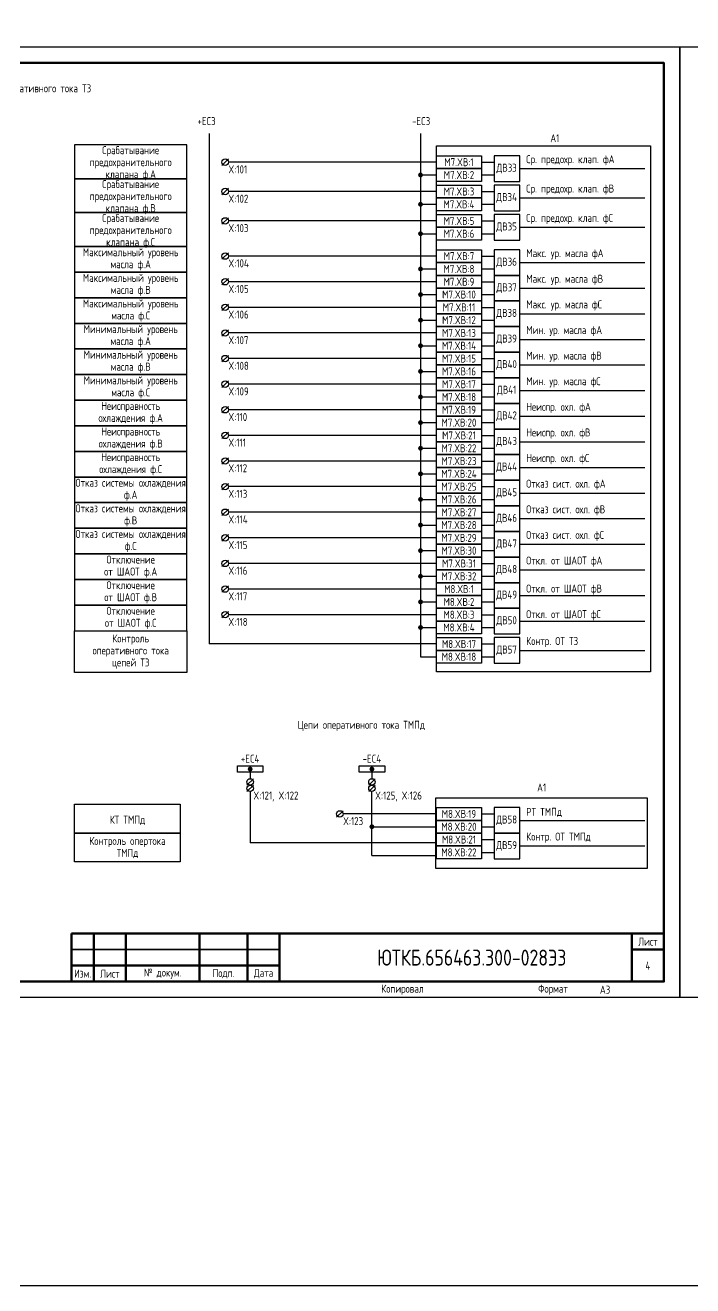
# Model space of a CAD drawing. Header units: millimetres. Extents: x -1117 to 4572, y -90 to 586.
# Drawn here: x 1475.6 to 1684, y -90 to 303.8 of the extents above; entities that cross this region are included whole.
import ezdxf

# ---------------------------------------------------------------- set-up
doc = ezdxf.new("R2010")
doc.units = ezdxf.units.MM
doc.styles.add('Gost_type_A', font='GOST_A.TTF')

# ---------------------------------------------------------------- blocks, each defined once
blk = doc.blocks.new('Формат_А3')
blk.add_lwpolyline([(-420, 297), (0, 297), (0, 0), (-420, 0)], close=True)
at = {"lineweight": 50}
blk.add_lwpolyline([(-400, 292), (-5, 292), (-5, 5), (-400, 5)], close=True, dxfattribs=at)
blk = doc.blocks.new('Штамп малый нижний')
at = {"lineweight": 50}
for points in [[(-185, 15), (-178, 15), (-178, 5), (-185, 5)], [(-178, 15), (-168, 15), (-168, 5), (-178, 5)], [(-168, 15), (-145, 15), (-145, 5), (-168, 5)], [(-145, 15), (-130, 15), (-130, 5), (-145, 5)], [(-130, 15), (-120, 15), (-120, 5), (-130, 5)], [(-120, 15), (-10, 15), (-10, 0), (-120, 0)], [(-10, 15), (0, 15), (0, 10), (-10, 10)], [(-10, 10), (0, 10), (0, 0), (-10, 0)], [(-185, 5), (-178, 5), (-178, 0), (-185, 0)], [(-178, 5), (-168, 5), (-168, 0), (-178, 0)], [(-168, 5), (-145, 5), (-145, 0), (-168, 0)], [(-145, 5), (-130, 5), (-130, 0), (-145, 0)], [(-130, 5), (-120, 5), (-120, 0), (-130, 0)]]:
    blk.add_lwpolyline(points, close=True, dxfattribs=at)
for points in [[(-185, 15), (-178, 15), (-178, 10), (-185, 10)], [(-178, 15), (-168, 15), (-168, 10), (-178, 10)], [(-168, 15), (-145, 15), (-145, 10), (-168, 10)], [(-145, 15), (-130, 15), (-130, 10), (-145, 10)], [(-130, 15), (-120, 15), (-120, 10), (-130, 10)], [(-185, 10), (-178, 10), (-178, 5), (-185, 5)], [(-178, 10), (-168, 10), (-168, 5), (-178, 5)], [(-168, 10), (-145, 10), (-145, 5), (-168, 5)], [(-145, 10), (-130, 10), (-130, 5), (-145, 5)], [(-130, 10), (-120, 10), (-120, 5), (-130, 5)]]:
    blk.add_lwpolyline(points, close=True)
at = {"char_height": 2.5, "style": 'Gost_type_A'}
for s, insert, width, attachment_point in [('Лист', (-5, 12.5), 10, 5), ('№ докум.', (-156.5, 2.5), 23, 5), ('Подп.', (-137.5, 2.5), 15, 5), ('Дата', (-125, 2.5), 10, 5), ('Изм.', (-181.5, 2.5), 7, 5), ('Лист', (-173, 2.5), 10, 5), ('Копировал', (-75, -2.53), 13.1202, 6), ('Формат', (-30, -2.53), 13.1202, 6)]:
    blk.add_mtext(s, dxfattribs=dict(at, insert=insert, width=width, attachment_point=attachment_point))
blk = doc.blocks.new('POINT')
at = {"const_width": 0.75}
blk.add_lwpolyline([(-0.375, 0, 1), (0.375, 0, 1)], format="xyb", close=True, dxfattribs=at)
blk = doc.blocks.new('Шинка')
blk.add_lwpolyline([(-4, 1), (4, 1), (4, -1), (-4, -1)], close=True)
blk.add_blockref('POINT', (0, 0))

msp = doc.modelspace()

# ---------------------------------------------------------------- linework, layer by layer
for p, q in [((1533, 269.98), (1533, 110.48)), ((1599, 269.98), (1599, 106.48)), ((1539, 261.98), (1537, 259.98)), ((1604, 260.98), (1539, 260.98)), ((1618, 260.98), (1622, 260.98)), ((1599, 256.98), (1604, 256.98)), ((1618, 256.98), (1622, 256.98)), ((1630, 258.98), (1669, 258.98)), ((1539, 252.81), (1537, 250.81)), ((1604, 251.81), (1539, 251.81)), ((1618, 251.81), (1622, 251.81)), ((1630, 249.81), (1669, 249.81)), ((1599, 247.81), (1604, 247.81)), ((1618, 247.81), (1622, 247.81)), ((1539, 243.63), (1537, 241.63)), ((1604, 242.63), (1539, 242.63)), ((1618, 242.63), (1622, 242.63)), ((1630, 240.63), (1669, 240.63)), ((1599, 238.63), (1604, 238.63)), ((1618, 238.63), (1622, 238.63)), ((1539, 232.63), (1537, 230.63)), ((1604, 231.63), (1539, 231.63)), ((1618, 231.63), (1622, 231.63)), ((1630, 229.63), (1669, 229.63)), ((1539, 224.63), (1537, 222.63)), ((1599, 227.63), (1604, 227.63)), ((1618, 227.63), (1622, 227.63)), ((1604, 223.63), (1539, 223.63)), ((1618, 223.63), (1622, 223.63)), ((1630, 221.63), (1669, 221.63)), ((1539, 216.63), (1537, 214.63)), ((1599, 219.63), (1604, 219.63)), ((1618, 219.63), (1622, 219.63)), ((1604, 215.63), (1539, 215.63)), ((1618, 215.63), (1622, 215.63)), ((1630, 213.63), (1669, 213.63)), ((1599, 211.63), (1604, 211.63)), ((1618, 211.63), (1622, 211.63)), ((1539, 208.63), (1537, 206.63)), ((1604, 207.63), (1539, 207.63)), ((1618, 207.63), (1622, 207.63)), ((1630, 205.63), (1669, 205.63)), ((1599, 203.63), (1604, 203.63)), ((1618, 203.63), (1622, 203.63)), ((1539, 200.63), (1537, 198.63)), ((1604, 199.63), (1539, 199.63)), ((1618, 199.63), (1622, 199.63)), ((1630, 197.63), (1669, 197.63)), ((1599, 195.63), (1604, 195.63)), ((1618, 195.63), (1622, 195.63)), ((1539, 192.63), (1537, 190.63)), ((1604, 191.63), (1539, 191.63)), ((1618, 191.63), (1622, 191.63)), ((1630, 189.63), (1669, 189.63)), ((1599, 187.63), (1604, 187.63)), ((1618, 187.63), (1622, 187.63)), ((1539, 184.63), (1537, 182.63)), ((1604, 183.63), (1539, 183.63)), ((1618, 183.63), (1622, 183.63)), ((1630, 181.63), (1669, 181.63)), ((1599, 179.63), (1604, 179.63)), ((1618, 179.63), (1622, 179.63)), ((1539, 176.63), (1537, 174.63)), ((1604, 175.63), (1539, 175.63)), ((1618, 175.63), (1622, 175.63)), ((1630, 173.63), (1669, 173.63)), ((1599, 171.63), (1604, 171.63)), ((1618, 171.63), (1622, 171.63)), ((1539, 168.63), (1537, 166.63)), ((1604, 167.63), (1539, 167.63)), ((1618, 167.63), (1622, 167.63)), ((1630, 165.63), (1669, 165.63)), ((1599, 163.63), (1604, 163.63)), ((1618, 163.63), (1622, 163.63)), ((1539, 160.63), (1537, 158.63)), ((1604, 159.63), (1539, 159.63)), ((1618, 159.63), (1622, 159.63)), ((1630, 157.63), (1669, 157.63)), ((1599, 155.63), (1604, 155.63)), ((1618, 155.63), (1622, 155.63)), ((1539, 152.63), (1537, 150.63)), ((1604, 151.63), (1539, 151.63)), ((1618, 151.63), (1622, 151.63)), ((1599, 147.63), (1604, 147.63)), ((1618, 147.63), (1622, 147.63)), ((1630, 149.63), (1669, 149.63)), ((1539, 144.63), (1537, 142.63)), ((1604, 143.63), (1539, 143.63)), ((1618, 143.63), (1622, 143.63)), ((1599, 139.63), (1604, 139.63)), ((1618, 139.63), (1622, 139.63)), ((1630, 141.63), (1669, 141.63)), ((1539, 136.63), (1537, 134.63)), ((1604, 135.63), (1539, 135.63)), ((1618, 135.63), (1622, 135.63)), ((1599, 131.63), (1604, 131.63)), ((1618, 131.63), (1622, 131.63)), ((1630, 133.63), (1669, 133.63)), ((1539, 128.63), (1537, 126.63)), ((1604, 127.63), (1539, 127.63)), ((1618, 127.63), (1622, 127.63)), ((1599, 123.63), (1604, 123.63)), ((1618, 123.63), (1622, 123.63)), ((1630, 125.63), (1669, 125.63)), ((1539, 120.63), (1537, 118.63)), ((1604, 119.63), (1539, 119.63)), ((1618, 119.63), (1622, 119.63)), ((1599, 115.63), (1604, 115.63)), ((1618, 115.63), (1622, 115.63)), ((1630, 117.63), (1669, 117.63)), ((1604, 110.48), (1533, 110.48)), ((1618, 110.48), (1622, 110.48)), ((1599, 106.48), (1604, 106.48)), ((1618, 106.48), (1622, 106.48)), ((1630, 108.48), (1669, 108.48)), ((1545.81, 71.39), (1545.81, 68.39)), ((1583.81, 71.39), (1583.81, 68.39)), ((1546.81, 68.39), (1544.81, 66.39)), ((1584.81, 68.39), (1582.81, 66.39)), ((1546.81, 66.39), (1544.81, 64.39)), ((1545.81, 64.39), (1545.81, 48.39)), ((1584.81, 66.39), (1582.81, 64.39)), ((1583.81, 44.39), (1583.81, 64.39)), ((1574.81, 58.39), (1572.81, 56.39)), ((1603.81, 57.39), (1574.81, 57.39)), ((1618, 57.39), (1622, 57.39)), ((1630, 55.39), (1669, 55.39)), ((1583.81, 53.39), (1603.81, 53.39)), ((1618, 53.39), (1622, 53.39)), ((1603.81, 48.39), (1545.81, 48.39)), ((1618, 49.39), (1622, 49.39)), ((1630, 47.39), (1669, 47.39)), ((1583.81, 44.39), (1603.81, 44.39)), ((1618, 45.39), (1622, 45.39))]:
    msp.add_line(p, q)
for points in [[(-1117.42, 586), (4572.48, 586), (4572.48, -90), (-1117.42, -90)], [(1604, 266.08), (1670.81, 266.08), (1670.81, 101.81), (1604, 101.81)], [(1604, 262.98), (1618, 262.98), (1618, 258.98), (1604, 258.98)], [(1604, 258.98), (1618, 258.98), (1618, 254.98), (1604, 254.98)], [(1604, 253.81), (1618, 253.81), (1618, 249.81), (1604, 249.81)], [(1604, 249.81), (1618, 249.81), (1618, 245.81), (1604, 245.81)], [(1604, 244.63), (1618, 244.63), (1618, 240.63), (1604, 240.63)], [(1604, 240.63), (1618, 240.63), (1618, 236.63), (1604, 236.63)], [(1604, 233.63), (1618, 233.63), (1618, 229.63), (1604, 229.63)], [(1604, 229.63), (1618, 229.63), (1618, 225.63), (1604, 225.63)], [(1604, 225.63), (1618, 225.63), (1618, 221.63), (1604, 221.63)], [(1604, 221.63), (1618, 221.63), (1618, 217.63), (1604, 217.63)], [(1604, 217.63), (1618, 217.63), (1618, 213.63), (1604, 213.63)], [(1604, 213.63), (1618, 213.63), (1618, 209.63), (1604, 209.63)], [(1604, 209.63), (1618, 209.63), (1618, 205.63), (1604, 205.63)], [(1604, 205.63), (1618, 205.63), (1618, 201.63), (1604, 201.63)], [(1604, 201.63), (1618, 201.63), (1618, 197.63), (1604, 197.63)], [(1604, 197.63), (1618, 197.63), (1618, 193.63), (1604, 193.63)], [(1604, 193.63), (1618, 193.63), (1618, 189.63), (1604, 189.63)], [(1604, 189.63), (1618, 189.63), (1618, 185.63), (1604, 185.63)], [(1604, 185.63), (1618, 185.63), (1618, 181.63), (1604, 181.63)], [(1604, 181.63), (1618, 181.63), (1618, 177.63), (1604, 177.63)], [(1604, 177.63), (1618, 177.63), (1618, 173.63), (1604, 173.63)], [(1604, 173.63), (1618, 173.63), (1618, 169.63), (1604, 169.63)], [(1604, 169.63), (1618, 169.63), (1618, 165.63), (1604, 165.63)], [(1604, 165.63), (1618, 165.63), (1618, 161.63), (1604, 161.63)], [(1604, 161.63), (1618, 161.63), (1618, 157.63), (1604, 157.63)], [(1604, 157.63), (1618, 157.63), (1618, 153.63), (1604, 153.63)], [(1604, 153.63), (1618, 153.63), (1618, 149.63), (1604, 149.63)], [(1604, 149.63), (1618, 149.63), (1618, 145.63), (1604, 145.63)], [(1604, 145.63), (1618, 145.63), (1618, 141.63), (1604, 141.63)], [(1604, 141.63), (1618, 141.63), (1618, 137.63), (1604, 137.63)], [(1604, 137.63), (1618, 137.63), (1618, 133.63), (1604, 133.63)], [(1604, 133.63), (1618, 133.63), (1618, 129.63), (1604, 129.63)], [(1604, 129.63), (1618, 129.63), (1618, 125.63), (1604, 125.63)], [(1604, 125.63), (1618, 125.63), (1618, 121.63), (1604, 121.63)], [(1604, 121.63), (1618, 121.63), (1618, 117.63), (1604, 117.63)], [(1526, 101.62), (1491, 101.62), (1491, 114.63), (1526, 114.63)], [(1604, 117.63), (1618, 117.63), (1618, 113.63), (1604, 113.63)], [(1604, 112.48), (1618, 112.48), (1618, 108.48), (1604, 108.48)], [(1604, 108.48), (1618, 108.48), (1618, 104.48), (1604, 104.48)], [(1524, 51.39), (1491, 51.39), (1491, 60.39), (1524, 60.39)], [(1603.81, 62.39), (1669.81, 62.39), (1669.81, 40.39), (1603.81, 40.39)], [(1604, 59.39), (1618, 59.39), (1618, 55.39), (1604, 55.39)], [(1604, 55.39), (1618, 55.39), (1618, 51.39), (1604, 51.39)], [(1524, 42.39), (1491, 42.39), (1491, 51.39), (1524, 51.39)], [(1604, 51.39), (1618, 51.39), (1618, 47.39), (1604, 47.39)], [(1604, 47.39), (1618, 47.39), (1618, 43.39), (1604, 43.39)]]:
    msp.add_lwpolyline(points, close=True)
at = {"linetype": 'Continuous', "ltscale": 4}
for points in [[(1491, 255.82), (1526, 255.82), (1526, 266.41), (1491, 266.41)], [(1491, 245.22), (1526, 245.22), (1526, 255.82), (1491, 255.82)], [(1491, 234.63), (1526, 234.63), (1526, 245.22), (1491, 245.22)], [(1491, 226.63), (1526, 226.63), (1526, 234.63), (1491, 234.63)], [(1491, 218.63), (1526, 218.63), (1526, 226.63), (1491, 226.63)], [(1491, 210.63), (1526, 210.63), (1526, 218.63), (1491, 218.63)], [(1491, 202.63), (1526, 202.63), (1526, 210.63), (1491, 210.63)], [(1491, 194.63), (1526, 194.63), (1526, 202.63), (1491, 202.63)], [(1491, 186.63), (1526, 186.63), (1526, 194.63), (1491, 194.63)], [(1491, 178.63), (1526, 178.63), (1526, 186.63), (1491, 186.63)], [(1491, 170.63), (1526, 170.63), (1526, 178.63), (1491, 178.63)], [(1491, 162.63), (1526, 162.63), (1526, 170.63), (1491, 170.63)], [(1491, 154.63), (1526, 154.63), (1526, 162.63), (1491, 162.63)], [(1491, 146.63), (1526, 146.63), (1526, 154.63), (1491, 154.63)], [(1491, 138.63), (1526, 138.63), (1526, 146.63), (1491, 146.63)], [(1491, 130.63), (1526, 130.63), (1526, 138.63), (1491, 138.63)], [(1491, 122.63), (1526, 122.63), (1526, 130.63), (1491, 130.63)], [(1491, 114.63), (1526, 114.63), (1526, 122.63), (1491, 122.63)]]:
    msp.add_lwpolyline(points, close=True, dxfattribs=at)
at = {"ltscale": 4}
for points in [[(1622, 254.98), (1630, 254.98), (1630, 262.98), (1622, 262.98)], [(1622, 245.81), (1630, 245.81), (1630, 253.81), (1622, 253.81)], [(1622, 236.63), (1630, 236.63), (1630, 244.63), (1622, 244.63)], [(1622, 225.63), (1630, 225.63), (1630, 233.63), (1622, 233.63)], [(1622, 217.63), (1630, 217.63), (1630, 225.63), (1622, 225.63)], [(1622, 209.63), (1630, 209.63), (1630, 217.63), (1622, 217.63)], [(1622, 201.63), (1630, 201.63), (1630, 209.63), (1622, 209.63)], [(1622, 193.63), (1630, 193.63), (1630, 201.63), (1622, 201.63)], [(1622, 185.63), (1630, 185.63), (1630, 193.63), (1622, 193.63)], [(1622, 177.63), (1630, 177.63), (1630, 185.63), (1622, 185.63)], [(1622, 169.63), (1630, 169.63), (1630, 177.63), (1622, 177.63)], [(1622, 161.63), (1630, 161.63), (1630, 169.63), (1622, 169.63)], [(1622, 153.63), (1630, 153.63), (1630, 161.63), (1622, 161.63)], [(1622, 145.63), (1630, 145.63), (1630, 153.63), (1622, 153.63)], [(1622, 137.63), (1630, 137.63), (1630, 145.63), (1622, 145.63)], [(1622, 129.63), (1630, 129.63), (1630, 137.63), (1622, 137.63)], [(1622, 121.63), (1630, 121.63), (1630, 129.63), (1622, 129.63)], [(1622, 113.63), (1630, 113.63), (1630, 121.63), (1622, 121.63)], [(1622, 104.48), (1630, 104.48), (1630, 112.48), (1622, 112.48)], [(1622, 51.39), (1630, 51.39), (1630, 59.39), (1622, 59.39)], [(1622, 43.39), (1630, 43.39), (1630, 51.39), (1622, 51.39)]]:
    msp.add_lwpolyline(points, close=True, dxfattribs=at)
for centre in [(1538, 260.98), (1538, 251.81), (1538, 242.63), (1538, 231.63), (1538, 223.63), (1538, 215.63), (1538, 207.63), (1538, 199.63), (1538, 191.63), (1538, 183.63), (1538, 175.63), (1538, 167.63), (1538, 159.63), (1538, 151.63), (1538, 143.63), (1538, 135.63), (1538, 127.63), (1538, 119.63), (1545.81, 67.39), (1583.81, 67.39), (1545.81, 65.39), (1583.81, 65.39), (1573.81, 57.39)]:
    msp.add_circle(centre, 1)

# ---------------------------------------------------------------- block references
at = {"color": 1}
for name, p in [('Формат_А3', (1680, 0)), ('Формат_А3', (2100, 0)), ('Штамп малый нижний', (1675, 5))]:
    msp.add_blockref(name, p, dxfattribs=at)
for name, p in [('POINT', (1599, 256.98)), ('POINT', (1599, 247.81)), ('POINT', (1599, 238.63)), ('POINT', (1599, 227.63)), ('POINT', (1599, 219.63)), ('POINT', (1599, 211.63)), ('POINT', (1599, 203.63)), ('POINT', (1599, 195.63)), ('POINT', (1599, 187.63)), ('POINT', (1599, 179.63)), ('POINT', (1599, 171.63)), ('POINT', (1599, 163.63)), ('POINT', (1599, 155.63)), ('POINT', (1599, 147.63)), ('POINT', (1599, 139.63)), ('POINT', (1599, 131.63)), ('POINT', (1599, 123.63)), ('POINT', (1599, 115.63)), ('Шинка', (1545.81, 71.39)), ('Шинка', (1583.81, 71.39)), ('POINT', (1583.81, 53.39))]:
    msp.add_blockref(name, p)

# ---------------------------------------------------------------- texts
at = {"lineweight": 25, "insert": (1478.25, 283.71), "char_height": 2.5, "width": 145, "attachment_point": 5, "line_spacing_factor": 0.9, "style": 'Gost_type_A'}
msp.add_mtext('Цепи оперативного тока ТЗ ', dxfattribs=at)
at = {"style": 'Gost_type_A'}
for s, insert, char_height, width, attachment_point in [('+EC3', (1532.18, 272.56), 2.5, 18, 8), ('-EC3', (1599.18, 272.56), 2.5, 20, 8), ('M7.XВ:1', (1611, 260.98), 2.5, 14, 5), ('ДВ33', (1625.88, 258.98), 2.5, 7.7588, 5), ('Ср. предохр. клап. фА', (1632, 259.98), 2.5, 30.8621, 7), ('M7.XВ:2', (1611, 256.98), 2.5, 14, 5), ('M7.XВ:3', (1611, 251.81), 2.5, 14, 5), ('Ср. предохр. клап. фВ', (1632, 250.81), 2.5, 38.5025, 7), ('M7.XВ:4', (1611, 247.81), 2.5, 14, 5), ('ДВ34', (1625.88, 249.81), 2.5, 7.7588, 5), ('Ср. предохр. клап. фС', (1632, 241.63), 2.5, 27.8465, 7), ('M7.XВ:5', (1611, 242.63), 2.5, 14, 5), ('ДВ35', (1625.88, 240.63), 2.5, 7.7588, 5), ('M7.XВ:6', (1611, 238.63), 2.5, 14, 5), ('M7.XВ:7', (1611, 231.63), 2.5, 14, 5), ('Макс. ур. масла фА', (1632, 230.63), 2.5, 27.8465, 7), ('M7.XВ:8', (1611, 227.63), 2.5, 14, 5), ('ДВ36', (1625.88, 229.63), 2.5, 7.7588, 5), ('M7.XВ:9', (1611, 223.63), 2.5, 14, 5), ('Макс. ур. масла фВ', (1632, 222.63), 2.5, 27.8465, 7), ('M7.XВ:10', (1611, 219.63), 2.5, 14, 5), ('ДВ37', (1625.88, 221.63), 2.5, 7.7588, 5), ('M7.XВ:11', (1611, 215.63), 2.5, 14, 5), ('Макс. ур. масла фС', (1632, 214.63), 2.5, 37, 7), ('M7.XВ:12', (1611, 211.63), 2.5, 14, 5), ('ДВ38', (1625.88, 213.63), 2.5, 7.7588, 5), ('M7.XВ:13', (1611, 207.63), 2.5, 14, 5), ('Мин. ур. масла фА', (1632, 206.63), 2.5, 44.8565, 7), ('M7.XВ:14', (1611, 203.63), 2.5, 14, 5), ('ДВ39', (1625.88, 205.63), 2.5, 7.7588, 5), ('M7.XВ:15', (1611, 199.63), 2.5, 14, 5), ('Мин. ур. масла фВ', (1632, 198.63), 2.5, 43.1126, 7), ('ДВ40', (1625.88, 197.63), 2.5, 7.7588, 5), ('M7.XВ:16', (1611, 195.63), 2.5, 14, 5), ('Мин. ур. масла фС', (1632, 190.63), 2.5, 46.288, 7), ('M7.XВ:17', (1611, 191.63), 2.5, 14, 5), ('ДВ41', (1625.88, 189.63), 2.5, 7.7588, 5), ('M7.XВ:18', (1611, 187.63), 2.5, 14, 5), ('Неиспр. охл. фА', (1632, 182.63), 2.5, 46.0438, 7), ('M7.XВ:19', (1611, 183.63), 2.5, 14, 5), ('ДВ42', (1625.88, 181.63), 2.5, 7.7588, 5), ('M7.XВ:20', (1611, 179.63), 2.5, 14, 5), ('Неиспр. охл. фВ', (1632, 174.63), 2.5, 43.2348, 7), ('M7.XВ:21', (1611, 175.63), 2.5, 14, 5), ('ДВ43', (1625.88, 173.63), 2.5, 7.7588, 5), ('M7.XВ:22', (1611, 171.63), 2.5, 14, 5), ('Неиспр. охл. фС', (1632, 166.63), 2.5, 37.4344, 7), ('M7.XВ:23', (1611, 167.63), 2.5, 14, 5), ('ДВ44', (1625.88, 165.63), 2.5, 7.7588, 5), ('M7.XВ:24', (1611, 163.63), 2.5, 14, 5), ('Отказ сист. охл. фА', (1632, 158.63), 2.5, 43.2348, 7), ('M7.XВ:25', (1611, 159.63), 2.5, 14, 5), ('ДВ45', (1625.88, 157.63), 2.5, 7.7588, 5), ('M7.XВ:26', (1611, 155.63), 2.5, 14, 5), ('Отказ сист. охл. фВ', (1632, 150.63), 2.5, 37.4344, 7), ('M7.XВ:27', (1611, 151.63), 2.5, 14, 5), ('ДВ46', (1625.88, 149.63), 2.5, 7.7588, 5), ('M7.XВ:28', (1611, 147.63), 2.5, 14, 5), ('Отказ сист. охл. фС', (1632, 142.63), 2.5, 44.8565, 7), ('M7.XВ:29', (1611, 143.63), 2.5, 14, 5), ('ДВ47', (1625.88, 141.63), 2.5, 7.7588, 5), ('M7.XВ:30', (1611, 139.63), 2.5, 14, 5), ('M7.XВ:31', (1611, 135.63), 2.5, 14, 5), ('ДВ48', (1625.88, 133.63), 2.5, 7.7588, 5), ('Откл. от ШАОТ фА', (1632, 134.63), 2.5, 41.6473, 7), ('M7.XВ:32', (1611, 131.63), 2.5, 14, 5), ('M8.XВ:1', (1611, 127.63), 2.5, 14, 5), ('ДВ49', (1625.88, 125.63), 2.5, 7.7588, 5), ('Откл. от ШАОТ фВ', (1632, 125.87), 2.5, 27.8465, 7), ('M8.XВ:2', (1611, 123.63), 2.5, 14, 5), ('M8.XВ:3', (1611, 119.63), 2.5, 14, 5), ('ДВ50', (1625.88, 117.63), 2.5, 7.7588, 5), ('Откл. от ШАОТ фС', (1632, 117.87), 2.5, 31.2345, 7), ('M8.XВ:4', (1611, 115.63), 2.5, 14, 5), ('M8.XВ:17', (1611, 110.48), 2.5, 14, 5), ('Контр. ОТ ТЗ', (1632, 109.48), 2.5, 46.8421, 7), ('M8.XВ:18', (1611, 106.48), 2.5, 14, 5), ('ДВ57', (1625.88, 108.48), 2.5, 7.7588, 5), ('+EC4', (1545.81, 73.39), 2.5, 10, 8), ('-EC4', (1583.81, 73.39), 2.5, 10, 8), ('РТ ТМПд', (1632, 56.39), 2.5, 27.8465, 7), ('M8.XВ:19', (1611, 57.39), 2.5, 14, 5), ('ДВ58', (1625.88, 55.39), 2.5, 7.7588, 5), ('M8.XВ:20', (1611, 53.39), 2.5, 14, 5), ('Контр. ОТ ТМПд', (1632, 48.39), 2.5, 33.0751, 7), ('M8.XВ:21', (1611, 49.39), 2.5, 14, 5), ('ДВ59', (1625.88, 47.39), 2.5, 7.7588, 5), ('M8.XВ:22', (1611, 45.39), 2.5, 14, 5), ('ЮТКБ.656463.300-028Э3', (1615, 12.5), 5, 120, 5), ('4', (1670, 10), 2.5, 10, 5), ('A3', (1655, 2.5), 2.5, 20, 4)]:
    msp.add_mtext(s, dxfattribs=dict(at, insert=insert, char_height=char_height, width=width, attachment_point=attachment_point))
at = {"char_height": 2.5, "line_spacing_factor": 0.9, "style": 'Gost_type_A'}
for s, insert, width, attachment_point in [('A1', (1640.94, 267.22), 73.8762, 8), ('\\pxse0.8;Срабатывание предохранительного клапана ф.А', (1508.5, 260.64), 35, 5), ('X:101', (1539, 259.98), 8, 1), ('\\pxse0.8;Срабатывание предохранительного клапана ф.В', (1508.5, 250.05), 35, 5), ('X:102', (1539, 250.81), 8, 1), ('\\pxse0.8;Срабатывание предохранительного клапана ф.С', (1508.5, 239.45), 35, 5), ('X:103', (1539, 241.63), 8, 1), ('Максимальный уровень масла ф.А', (1508.5, 230.63), 35, 5), ('X:104', (1539, 230.63), 8, 1), ('Максимальный уровень масла ф.В', (1508.5, 222.63), 35, 5), ('X:105', (1539, 222.63), 8, 1), ('Максимальный уровень масла ф.С', (1508.5, 214.63), 35, 5), ('X:106', (1539, 214.63), 8, 1), ('Минимальный уровень масла ф.А', (1508.5, 206.63), 35, 5), ('X:107', (1539, 206.63), 8, 1), ('Минимальный уровень масла ф.В', (1508.5, 198.63), 35, 5), ('X:108', (1539, 198.63), 8, 1), ('Минимальный уровень масла ф.С', (1508.5, 190.63), 35, 5), ('X:109', (1539, 190.63), 8, 1), ('Неисправность\\Pохлаждения ф.А', (1508.5, 182.63), 35, 5), ('X:110', (1539, 182.63), 8, 1), ('Неисправность\\Pохлаждения ф.В', (1508.5, 174.63), 35, 5), ('X:111', (1539, 174.63), 8, 1), ('Неисправность\\Pохлаждения ф.С', (1508.5, 166.63), 35, 5), ('X:112', (1539, 166.63), 8, 1), ('Отказ системы охлаждения ф.А', (1508.5, 158.63), 35, 5), ('X:113', (1539, 158.63), 8, 1), ('Отказ системы охлаждения ф.В', (1508.5, 150.63), 35, 5), ('X:114', (1539, 150.63), 8, 1), ('Отказ системы охлаждения ф.С', (1508.5, 142.63), 35, 5), ('X:115', (1539, 142.63), 8, 1), ('Отключение\\Pот ШАОТ ф.А', (1508.5, 134.63), 35, 5), ('X:116', (1539, 134.63), 8, 1), ('Отключение\\Pот ШАОТ ф.В', (1508.5, 126.63), 35, 5), ('X:117', (1539, 126.63), 8, 1), ('Отключение\\Pот ШАОТ ф.С', (1508.5, 118.63), 35, 5), ('X:118', (1539, 118.63), 8, 1), ('Контроль\\Pоперативного тока \\Pцепей ТЗ', (1508.5, 108.12), 35, 5), ('Цепи оперативного тока ТМПд', (1580.52, 84.89), 145, 5), ('X:121, X:122', (1546.81, 64.39), 16, 1), ('\\pxt5;X:125, X:126', (1584.81, 64.39), 16, 1), ('A1', (1636.81, 64.39), 66, 8), ('КТ ТМПд', (1507.5, 55.39), 33, 5), ('X:123', (1574.81, 56.39), 8, 1), ('Контроль опертока \\PТМПд', (1507.5, 46.89), 33, 5)]:
    msp.add_mtext(s, dxfattribs=dict(at, insert=insert, width=width, attachment_point=attachment_point))

doc.saveas('drawing.dxf')
